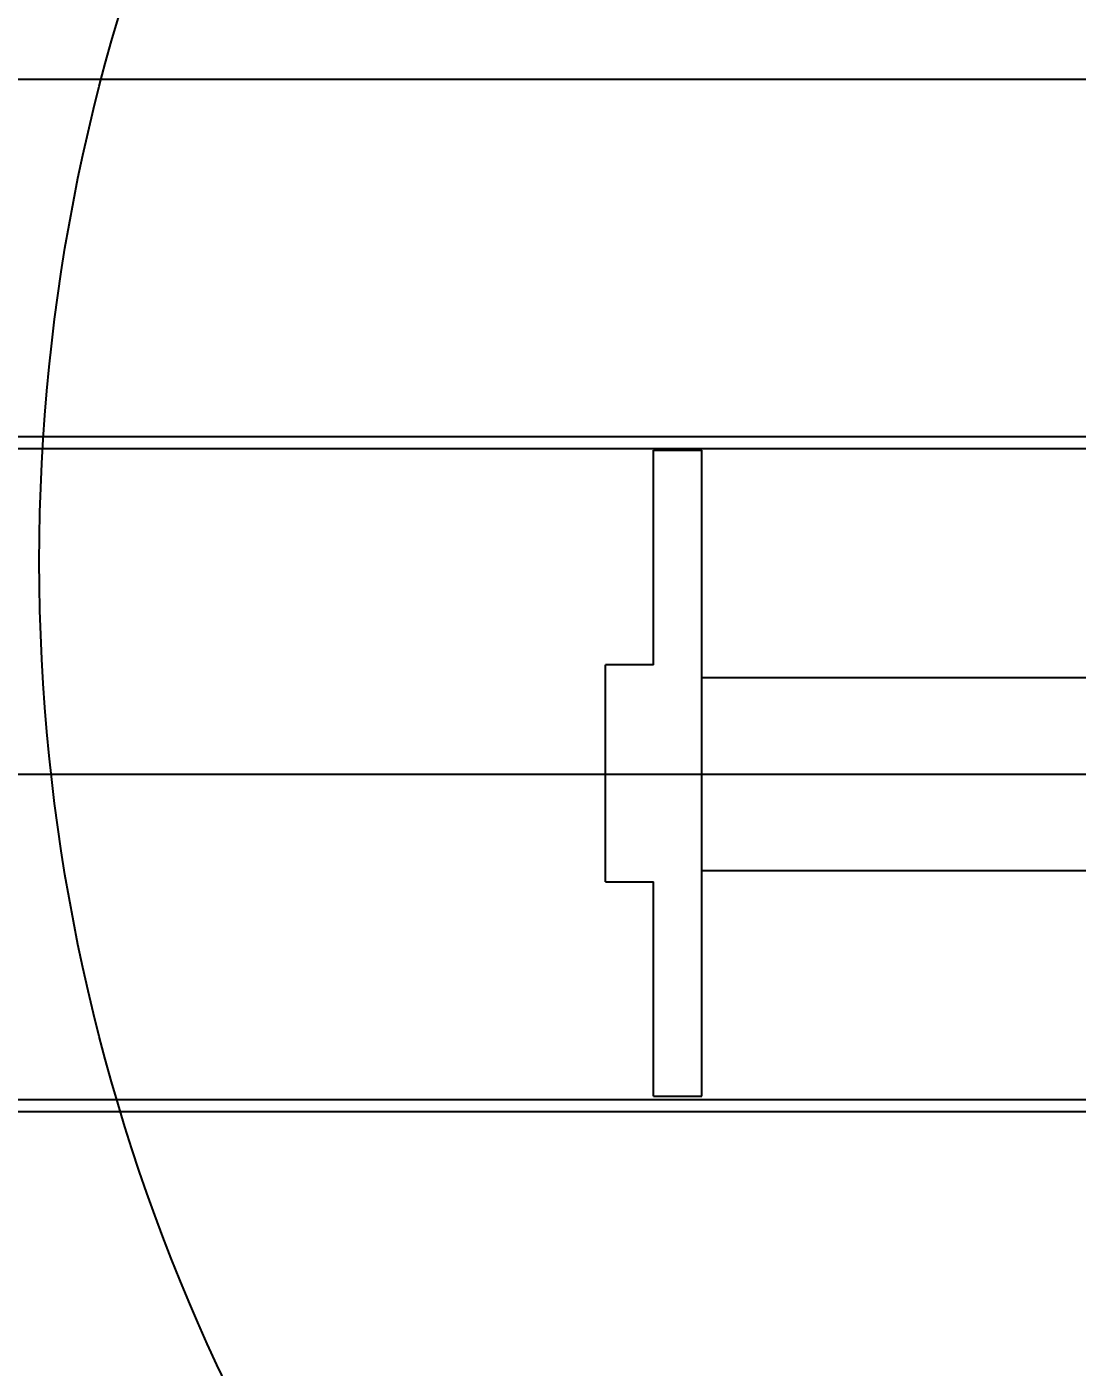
# Model space of a CAD drawing. Header units: millimetres. Extents: x -5505 to 394412, y -8522 to 584759.
# Drawn here: x 30469.4 to 30687.2, y 17833.6 to 18111.6 of the extents above; entities that cross this region are included whole.
import ezdxf

# ---------------------------------------------------------------- set-up
doc = ezdxf.new("R2010")
doc.units = ezdxf.units.MM
doc.styles.get("Standard").update_dxf_attribs({"font": 'arial.ttf'})
doc.dimstyles.new('COAD', dxfattribs={"dimtxt": 100, "dimasz": 100, "dimexe": 1.25, "dimexo": 0.625, "dimtad": 1, "dimtxsty": 'Standard', "dimcen": 0, "dimclrd": 161, "dimclre": 161, "dimclrt": 6, "dimadec": 0, "dimazin": 0, "dimtfac": 1, "dimtmove": 0, "dimatfit": 3, "dimfxl": 0, "dimlwd": 5, "dimarcsym": 0})

# ---------------------------------------------------------------- blocks, each defined once
blk = doc.blocks.new('C-1S UP RIGHT')
for p, q in [((-501.68, 0), (120.12, 0)), ((-501.68, -74.12), (-225.85, -74.12)), ((-225.85, -74.12), (30, -74.12)), ((-501.68, -76.62), (-225.85, -76.62)), ((-225.85, -76.62), (30, -76.62)), ((-149.97, -121.45), (-149.97, -76.95)), ((-149.97, -76.95), (-139.97, -76.95)), ((-139.97, -166.45), (-139.97, -76.95)), ((-149.97, -121.45), (-159.97, -121.45)), ((-159.97, -166.45), (-159.97, -121.45)), ((-139.97, -124.12), (-15, -124.12)), ((-501.68, -144.12), (120.12, -144.12)), ((-159.97, -166.45), (-149.97, -166.45)), ((-149.97, -210.95), (-149.97, -166.45)), ((-139.97, -164.12), (-15, -164.12)), ((-139.97, -210.95), (-139.97, -166.45)), ((-149.97, -210.95), (-139.97, -210.95)), ((-501.68, -211.62), (-225.85, -211.62)), ((-225.85, -211.62), (30, -211.62)), ((-501.68, -214.12), (-225.85, -214.12)), ((-225.85, -214.12), (30, -214.12))]:
    blk.add_line(p, q)
blk = doc.blocks.new('arrow_C')
blk.add_circle((0, 0), 394.36)
blk = doc.blocks.new('*D254')
at = {"color": 161, "linetype": 'Continuous', "lineweight": -2, "transparency": 16777216}
for p, q in [((28719.33, 17907.46), (28719.33, 17719.82)), ((30779.34, 17907.46), (30779.34, 17719.82))]:
    blk.add_line(p, q, dxfattribs=at)
at = {"color": 161, "linetype": 'Continuous', "lineweight": 5, "transparency": 16777216}
blk.add_line((28819.33, 17721.07), (30679.34, 17721.07), dxfattribs=at)
at = {"color": 161, "transparency": 16777216}
for points in [[(28819.33, 17737.74), (28819.33, 17704.4), (28719.33, 17721.07)], [(30679.34, 17737.74), (30679.34, 17704.4), (30779.34, 17721.07)]]:
    blk.add_solid(points, dxfattribs=at)
at = {"color": 6, "transparency": 16777216, "insert": (29749.34, 17772.75), "char_height": 100, "attachment_point": 5}
blk.add_mtext('2060', dxfattribs=at)

msp = doc.modelspace()

# ---------------------------------------------------------------- block references
for name, p in [('arrow_C', (30866.336, 18000.713)), ('arrow_C', (30866.336, 18000.713)), ('C-1S UP RIGHT', (30749.336, 18100.713)), ('C-1S UP RIGHT', (30749.336, 18100.713))]:
    msp.add_blockref(name, p)

# ---------------------------------------------------------------- dimensions: what is measured, and where the dimension line sits
dim = msp.add_linear_dim(base=(30779.338, 17721.071), p1=(28719.334, 17908.084), p2=(30779.338, 17908.084), dimstyle='COAD')
dim.commit()
dim.dimension.update_dxf_attribs({"geometry": '*D254', "text_midpoint": (29749.336, 17772.753)})

doc.saveas('drawing.dxf')
